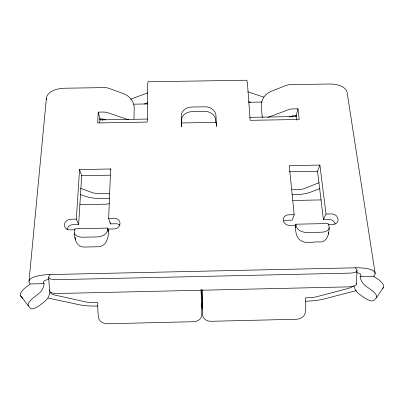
<?xml version="1.0" encoding="UTF-8"?>
<svg xmlns="http://www.w3.org/2000/svg" width="404" height="404" viewBox="0 0 404 404"><rect width="100%" height="100%" fill="white"/><g stroke="black" fill="none" stroke-linecap="round" stroke-linejoin="round"><path stroke-width="0.61" d="M119.907 225.205A5.712 5.181 -16.6 0 0 115.958 223.766L110.312 223.882L110.358 222.634M110.312 223.882L108.666 218.468L110.62 168.973L79.527 169.554L76.366 219.125L78.649 224.533L72.983 224.649A5.782 5.141 -22.3 0 0 67.008 229.528M356.404 284.068L357.02 270.478M102.641 120.342L102.702 119.089M99.758 122.811L99.945 119.049L98.243 112.135L103.04 112.054A8.464 4.555 4.2 0 1 108.09 112.822L128.573 119.801M100 118.624L99.94 119.867L147.571 119.059M98.243 112.135L97.687 122.932L147.258 122.084L147.652 86.905A12.373 0.702 88.3 0 1 148.147 81.78L246.485 80.234A12.332 1.192 89.8 0 1 247.602 85.315L250.142 120.326L299.202 119.488L298 108.797L293.269 108.873A8.413 4.495 -7.6 0 0 288.254 109.802L267.766 117.438M78.649 224.533L81.664 175.705L79.527 169.554M48.839 279.406A11.837 3.535 2.3 0 0 43.637 282.941L44.117 283.855A13.963 12.347 -33.5 0 1 38.395 293.93L33.906 297.379A9.61 3.328 -37.5 0 0 28.381 305.899L30.547 308.388A9.484 3.242 -37.6 0 0 40.082 305.055L44.379 301.722A13.418 11.943 -34.6 0 0 49.838 291.986L50.732 293.031A11.251 3.212 1.9 0 0 55.52 295.208L85.936 301.945A10.731 3 1.1 0 0 93.804 302.626L97.829 302.727A12.059 1.682 -89.7 0 0 98.041 313.206L98.43 317.226A8.368 6.757 6 0 0 107.373 323.766L193.652 321.705A8.282 6.767 -2.3 0 0 201.823 314.782L201.283 289.769M29.012 281.199L46.384 98.303M295.481 227.609L295.834 224.2L328.099 223.533L329.023 226.326A9.494 5.53 7.8 0 1 321.518 232.214L307.434 232.512A9.459 5.56 7 0 1 296.561 226.998L295.834 224.2M335.138 223.988A5.732 5.05 24.1 0 0 328.982 219.402L323.417 219.513L326.013 214.049L319.902 165.074L289.249 165.645L294.183 214.701L288.491 214.812A5.797 5.202 18.8 0 0 283.285 220.195A5.797 5.202 18.8 0 0 289.506 225.341L295.243 225.22C295.672 230.593 295.617 237.219 300.687 240.572C306.459 244.344 313.847 241.208 320.2 242.026C327.432 241.981 329.088 233.477 329.184 227.795M107.777 228.078L107.338 230.921A9.514 5.641 -7.5 0 1 96.92 236.916L82.618 237.214A9.56 5.626 -8.3 0 1 74.387 231.608L75.028 228.755L107.777 228.078L108.151 231.497M296.587 120.069L296.107 115.721L298 108.797M294.183 214.701L292.203 220.155L286.623 220.271A5.681 5.116 19.1 0 0 283.896 221.018M323.417 219.513L317.514 171.256L319.902 165.074M49.99 274.569L48.844 276.472A9.938 3.257 -5.6 0 0 56.636 279.679L349.632 273.134A9.858 3.192 3.9 0 0 356.671 269.63L355.217 267.807L49.99 274.569A26.058 7.782 2.3 0 0 29.699 283.255L30.244 283.962L44.137 283.648M376.361 297.824L383.416 287.481A9.433 3.641 33.7 0 0 378.068 279.28L373.685 276.245L360.131 276.755A13.792 12.075 34.2 0 0 366.322 286.451L370.907 289.653A9.504 3.51 34.1 0 1 376.361 297.824L373.968 300.394A9.378 3.419 34.2 0 1 364.044 297.546L359.651 294.45A13.261 11.691 35.2 0 1 353.838 285.663M360.1 276.553L360.656 275.831A11.721 3.464 -5.7 0 0 356.394 272.614M373.685 276.245L374.286 275.523A25.795 7.625 -5.7 0 0 355.217 267.807M382.184 288.825L383.416 287.481M30.244 283.962L25.952 287.224A9.544 3.469 -37.1 0 0 20.533 295.773L28.381 305.899M319.064 182.719L305.192 188.269A9.812 4.247 -6.1 0 1 298.006 189.643L291.774 189.764M319.943 188.522L311.888 191.688A21.594 9.348 -6.1 0 1 296.284 194.632L291.991 194.713M130.633 99.177L147.672 92.95M289.269 117.054L291.587 116.206A4.156 2.192 -7.6 0 1 294.051 115.756L296.107 115.721M144.364 103.995L147.682 102.808M97.824 305.995L95.561 306.05A23.619 6.6 1.1 0 1 78.487 304.601L48.177 298.056M305.661 301.162L307.333 301.126A23.432 6.509 -4.4 0 0 324.326 298.899L354.762 291.021A24.513 6.944 -5.3 0 0 356.49 290.547M79.871 204.702L106.126 204.177A5.853 5.186 -14.7 0 0 109.07 203.414M292.855 200.475L321.241 199.914M76.366 219.125L70.589 219.241A5.898 5.222 -21.9 0 0 64.428 224.68A5.898 5.222 -21.9 0 0 69.867 229.881L75.104 229.77M108.666 218.468L114.428 218.352A5.828 5.262 -16.2 0 1 120.023 223.538A5.828 5.262 -16.2 0 1 114.054 228.967L108.247 229.088C109.095 236.209 107.025 246.445 98.142 246.748L84.002 247.051C76.765 247.314 74.24 238.971 74.371 233.088M326.013 214.049L331.689 213.938A5.848 5.131 23.7 0 1 338.062 219.069A5.848 5.131 23.7 0 1 333.042 224.437L328.467 224.533M81.664 175.705L110.302 175.164M289.315 171.786L317.514 171.256M133.648 104.171L147.803 103.939M248.733 102.273L262.302 102.05M99.945 119.049L102.03 119.013A4.181 2.222 4.2 0 1 104.515 119.382L105.707 119.781M249.632 117.327L296.157 116.534L296.021 115.302M216.029 122.362L181.401 122.957L181.436 126.947L181.26 116.1A10.59 8.959 0.2 0 1 191.627 107.035L205.07 106.808A10.585 8.949 1.8 0 1 215.968 115.514L216.453 126.346A8.484 0.414 89.2 0 0 215.928 122.745M248.808 101.707L250.44 102.247M247.814 91.769L263.782 97.157M80.113 194.445L84.825 196.122A21.755 9.474 2.9 0 0 100.54 198.475L107.994 198.329A5.757 5.121 -15 0 1 109.459 198.475M80.542 188.325L91.769 192.415A9.883 4.303 2.9 0 0 99 193.516L106.58 193.37A5.853 5.186 -14.7 0 1 109.444 194.006M20.533 295.773L22.786 298.384M110.62 168.973L110.903 170.094M375.154 273.452L347.263 93.42A22.457 12.216 -10 0 0 329.29 84.017L290.633 84.633A8.252 4.686 -8.2 0 0 285.724 85.587L271.074 91.38A12.499 9.211 -46.8 0 0 261.277 105.686L262.125 115.968A4.156 3.091 -47.9 0 0 262.746 117.519M292.546 115.867L292.683 117.109M48.642 277.341L49.652 291.037M75.215 237.163L75.351 239.678M215.787 122.483L215.686 120.114A10.454 8.873 1.8 0 0 204.919 111.479L191.637 111.701A10.459 8.883 0.2 0 0 181.396 120.7L181.436 123.074M202.106 289.749L202.651 314.767A8.277 6.762 -4 0 0 210.928 321.296L296.612 319.251A8.302 6.681 -12 0 0 305.323 312.337L305.641 308.328A11.974 2.141 87.1 0 0 305.444 297.925L309.398 297.637A10.645 2.954 -4.4 0 0 317.231 296.597L347.824 288.527A11.135 3.151 -5.3 0 0 352.732 286.153M201.833 289.774L202.268 307.373A8.131 6.681 -4 0 0 202.556 309.095M201.025 289.794L201.152 294.183M328.245 232.426L328.28 234.108M201.419 303.586L201.455 307.394M46.42 99.95A22.654 12.428 6.8 0 1 64.953 88.218L104.202 87.597A8.297 4.747 4.8 0 1 109.151 88.405L123.821 93.753A12.564 9.009 46.5 0 1 134.224 107.797L133.997 118.14A4.176 3.025 47.6 0 1 133.855 118.998M49.843 290.117A9.888 3.439 -5.9 0 0 57.61 293.511L349.051 286.865A9.807 3.368 4.3 0 0 356.06 283.169"/></g></svg>
